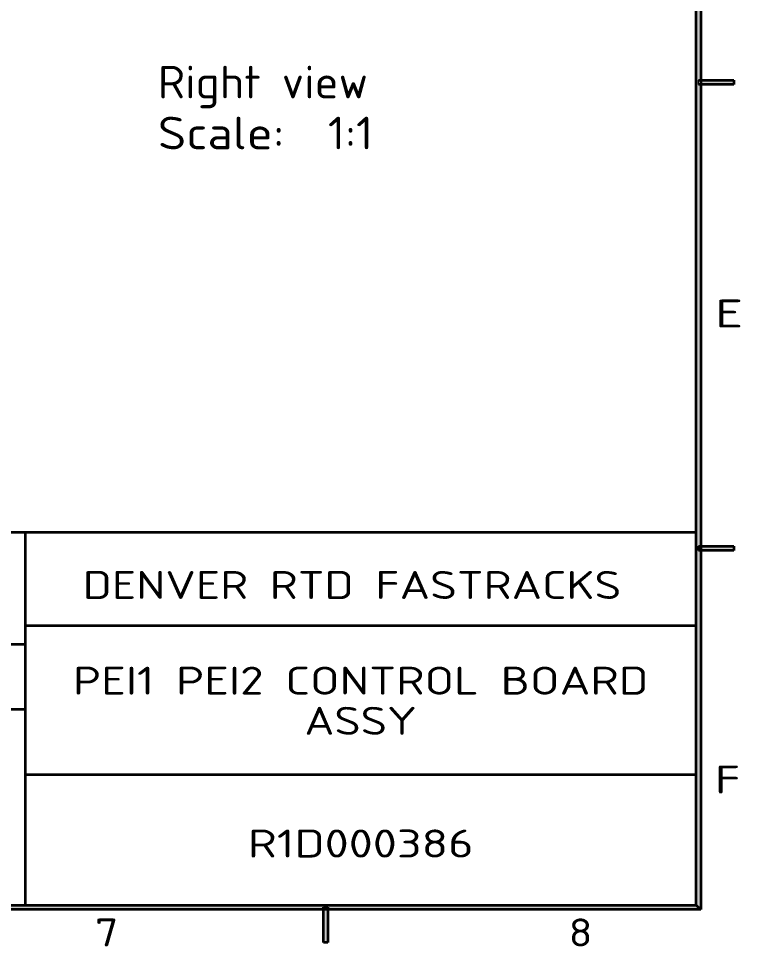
# Model space of a CAD drawing. Extents: x 23 to 417, y 3 to 294.
# Drawn here: x 337 to 414.5, y 5.8 to 105.3 of the extents above; entities that cross this region are included whole.
import ezdxf
from ezdxf.enums import TextEntityAlignment as Align

# ---------------------------------------------------------------- set-up
doc = ezdxf.new("R2010")
doc.units = 0
doc.layers.get('0').update_dxf_attribs({"lineweight": 13})
doc.layers.add('3', color=7, linetype='Continuous', lineweight=13)
doc.layers.add('5', color=7, linetype='Continuous', lineweight=13)
doc.styles.get("Standard").update_dxf_attribs({"font": 'isocp.shx'})

# ---------------------------------------------------------------- blocks, each defined once
blk = doc.blocks.new('BLOCK6')
at = {"layer": '5', "color": 7, "lineweight": 13}
for s, p, p2 in [('PEI1 PEI2 CONTROL BOARD', (342.864, 32.808), (404.633, 32.808)), ('ASSY', (367.71, 28.501), (379.787, 28.501))]:
    blk.add_text(s, height=3, dxfattribs=at).set_placement(p, p2, align=Align.FIT)
blk = doc.blocks.new('BLOCK87')
at = {"color": 7, "lineweight": 13}
for s, p, p2 in [('Right view', (17.45, -11.573), (40.004, -11.573)), ('Scale:', (17.45, -17.035), (31.039, -17.035)), ('  1:1', (31.039, -17.035), (40.553, -17.035))]:
    blk.add_text(s, height=3.5, dxfattribs=at).set_placement(p, p2, align=Align.FIT)

msp = doc.modelspace()

# ---------------------------------------------------------------- linework, layer by layer
at = {"color": 7, "lineweight": 35}
for p, q in [((30.237, 50.238), (409.762, 50.238)), ((337.762, 10.238), (337.762, 50.238)), ((337.762, 40.238), (409.762, 40.238)), ((250.762, 38.238), (337.762, 38.238)), ((250.762, 31.238), (337.762, 31.238)), ((337.762, 24.238), (409.762, 24.238))]:
    msp.add_line(p, q, dxfattribs=at)
at = {"layer": '3', "color": 7, "lineweight": 35}
for p, q in [((409.762, 10.238), (409.762, 286.762)), ((410.238, 287.237), (410.238, 9.762)), ((30.237, 10.238), (409.762, 10.238)), ((410.238, 9.762), (29.763, 9.762))]:
    msp.add_line(p, q, dxfattribs=at)
at = {"layer": '3', "color": 7, "lineweight": 35, "ltscale": 0.095}
for p, q in [((410, 98.738), (413.8, 98.738)), ((413.8, 98.262), (410, 98.262)), ((410.006, 48.737), (413.806, 48.737)), ((413.806, 48.263), (410.006, 48.263)), ((369.762, 6.2), (369.762, 10)), ((370.238, 10), (370.238, 6.2))]:
    msp.add_line(p, q, dxfattribs=at)
at = {"layer": '3', "color": 7, "lineweight": 13, "ltscale": 0.011875}
msp.add_line((410, 98.262), (410, 98.738), dxfattribs=at)
at = {"layer": '3', "color": 7, "lineweight": 35, "ltscale": 0.011875}
for p, q in [((413.8, 98.738), (413.8, 98.262)), ((410.006, 48.263), (410.006, 48.737)), ((413.806, 48.737), (413.806, 48.263)), ((369.762, 10), (370.238, 10)), ((370.238, 6.2), (369.762, 6.2))]:
    msp.add_line(p, q, dxfattribs=at)
at = {"layer": '3', "color": 7, "lineweight": 35, "ltscale": 0.016794}
for p, q in [((410.238, 9.762), (409.762, 10.238)), ((409.762, 10.238), (410.238, 9.762))]:
    msp.add_line(p, q, dxfattribs=at)
at = {"layer": '3', "color": 7, "lineweight": 5}
for points in [[(410.237, 9.762), (409.763, 10.238), (410.237, 287.237), (409.763, 286.763)], [(413.8, 98.262), (413.8, 98.738), (410, 98.262), (410, 98.738)], [(413.806, 48.263), (413.806, 48.737), (410.006, 48.263), (410.006, 48.737)], [(29.763, 9.762), (30.237, 10.238), (410.237, 9.762), (409.763, 10.238)], [(369.763, 6.2), (370.237, 6.2), (369.763, 10), (370.237, 10)]]:
    msp.add_solid(points, dxfattribs=at)

# ---------------------------------------------------------------- block references
at = {"lineweight": 0}
msp.add_blockref('BLOCK87', (334.533, 108.347), dxfattribs=at)
at = {"layer": '5', "lineweight": 0}
msp.add_blockref('BLOCK6', (0, 0), dxfattribs=at)

# ---------------------------------------------------------------- texts
at = {"layer": '3', "color": 7, "lineweight": 13}
for s, p, p2 in [('E', (411.772, 72.192), (414.81, 72.192)), ('F', (411.778, 22.192), (414.508, 22.192)), ('7', (345.223, 5.792), (347.761, 5.792)), ('8', (396.08, 5.792), (398.618, 5.792))]:
    msp.add_text(s, height=3, dxfattribs=at).set_placement(p, p2, align=Align.FIT)
at = {"layer": '5', "color": 7, "lineweight": 13}
for s, p, p2 in [('DENVER RTD FASTRACKS', (343.908, 43.073), (401.716, 43.073)), ('R1D000386', (361.633, 15.334), (385.864, 15.334))]:
    msp.add_text(s, height=3, dxfattribs=at).set_placement(p, p2, align=Align.FIT)

doc.saveas('drawing.dxf')
